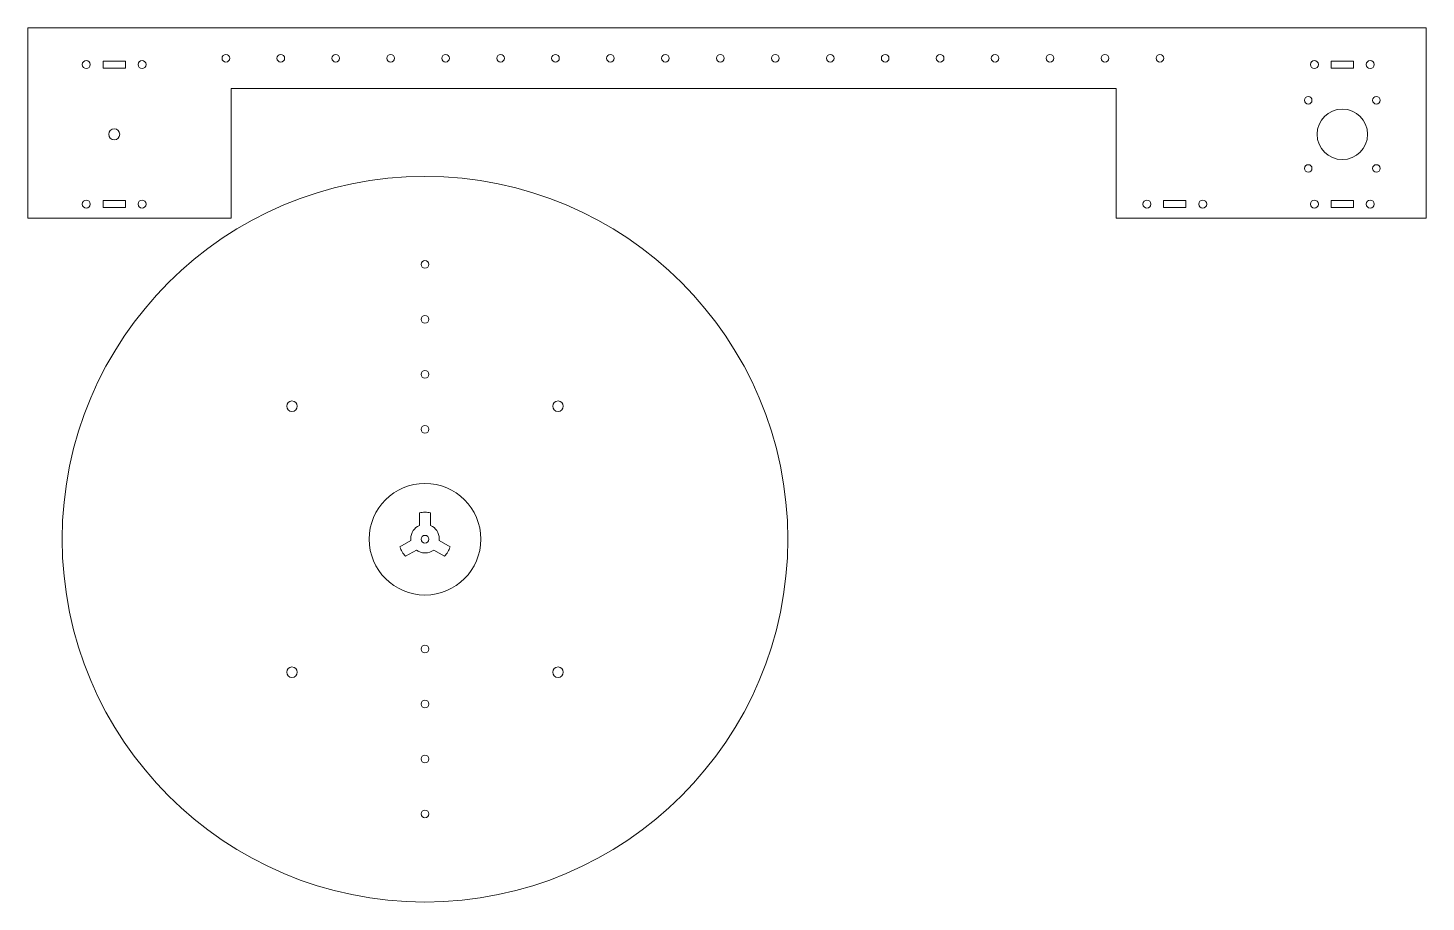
# Model space of a CAD drawing. Header units: inches. Extents: x -19.2 to 5.9, y -4.5 to 11.1.
import ezdxf

# ---------------------------------------------------------------- set-up
doc = ezdxf.new("R2010")
doc.units = ezdxf.units.IN
doc.header["$MEASUREMENT"] = 0
doc.layers.add('Layer 1', color=7, linetype='Continuous')

msp = doc.modelspace()

# ---------------------------------------------------------------- linework, layer by layer
at = {"layer": 'Layer 1', "color": 250, "lineweight": 18}
for centre, major_axis, ratio in [((-12.078, 1.972), (0, 6.5), 0.999963), ((-12.078, 6.894), (0.069, 0), 0.998516), ((-12.078, 5.91), (0.069, 0), 0.998516), ((-12.078, 4.925), (0.069, 0), 0.998516), ((-14.461, 4.355), (0, 0.094), 1), ((-9.695, 4.355), (0, 0.094), 1), ((-12.078, 3.941), (0.069, 0), 0.998516), ((-12.078, 1.972), (1, 0), 0.999831), ((-12.078, 1.972), (0.069, 0), 0.998516), ((-12.078, 0.004), (0.069, 0), 0.998516), ((-14.461, -0.411), (0, 0.094), 1), ((-9.695, -0.411), (0, 0.094), 1), ((-12.078, -0.981), (0.069, 0), 0.998516), ((-12.078, -1.965), (0.069, 0), 0.998516), ((-12.078, -2.949), (0.069, 0), 0.998516)]:
    msp.add_ellipse(centre, major_axis=major_axis, ratio=ratio, dxfattribs=at)
for points in [[(-15.55, 11.13), (-15.55, 11.13), (-19.19, 11.13), (-19.19, 11.13)], [(-19.19, 10.046), (-19.19, 10.046), (-19.19, 11.13), (-19.19, 11.13)], [(-16.337, 11.13), (-16.337, 11.13), (1.663, 11.13), (1.663, 11.13)], [(0.305, 10.046), (0.305, 10.046), (-15.55, 10.046), (-15.55, 10.046)], [(-12.176, 2.444), (-12.176, 2.444), (-12.176, 2.218), (-12.176, 2.218)], [(-11.979, 2.218), (-11.979, 2.218), (-11.979, 2.444), (-11.979, 2.444)], [(-12.332, 1.949), (-12.332, 1.949), (-12.527, 1.836), (-12.527, 1.836)], [(-12.428, 1.666), (-12.472, 1.714), (-12.506, 1.772), (-12.527, 1.836)], [(-12.428, 1.666), (-12.428, 1.666), (-12.233, 1.778), (-12.233, 1.778)], [(-11.922, 1.778), (-11.922, 1.778), (-11.727, 1.666), (-11.727, 1.666)], [(-11.628, 1.836), (-11.628, 1.836), (-11.824, 1.949), (-11.824, 1.949)], [(-11.628, 1.836), (-11.649, 1.772), (-11.683, 1.714), (-11.727, 1.666)]]:
    msp.add_open_spline(points, degree=3, dxfattribs=at)
for points, knots in [([(1.663, 7.725), (1.663, 7.725), (5.854, 7.725), (5.854, 7.725), (5.854, 7.725), (5.854, 11.13), (5.854, 11.13), (5.854, 11.13), (1.663, 11.13), (1.663, 11.13)], [0, 0, 0, 0, 0.333333, 0.333333, 0.333333, 0.666667, 0.666667, 0.666667, 1, 1, 1, 1]), ([(-18.146, 10.403), (-18.185, 10.403), (-18.218, 10.435), (-18.218, 10.475), (-18.218, 10.515), (-18.185, 10.547), (-18.146, 10.547), (-18.106, 10.547), (-18.074, 10.515), (-18.074, 10.475), (-18.074, 10.435), (-18.106, 10.403), (-18.146, 10.403)], [0, 0, 0, 0, 0.25, 0.25, 0.25, 0.5, 0.5, 0.5, 0.75, 0.75, 0.75, 1, 1, 1, 1]), ([(-17.446, 10.412), (-17.446, 10.412), (-17.846, 10.412), (-17.846, 10.412), (-17.846, 10.412), (-17.846, 10.537), (-17.846, 10.537), (-17.846, 10.537), (-17.446, 10.537), (-17.446, 10.537), (-17.446, 10.537), (-17.446, 10.412), (-17.446, 10.412)], [0, 0, 0, 0, 0.25, 0.25, 0.25, 0.5, 0.5, 0.5, 0.75, 0.75, 0.75, 1, 1, 1, 1]), ([(-17.146, 10.403), (-17.185, 10.403), (-17.218, 10.435), (-17.218, 10.475), (-17.218, 10.515), (-17.185, 10.547), (-17.146, 10.547), (-17.106, 10.547), (-17.074, 10.515), (-17.074, 10.475), (-17.074, 10.435), (-17.106, 10.403), (-17.146, 10.403)], [0, 0, 0, 0, 0.25, 0.25, 0.25, 0.5, 0.5, 0.5, 0.75, 0.75, 0.75, 1, 1, 1, 1]), ([(-15.714, 10.588), (-15.714, 10.626), (-15.684, 10.657), (-15.646, 10.657), (-15.607, 10.657), (-15.577, 10.626), (-15.577, 10.588), (-15.577, 10.55), (-15.607, 10.519), (-15.646, 10.519), (-15.684, 10.519), (-15.714, 10.55), (-15.714, 10.588)], [0, 0, 0, 0, 0.25, 0.25, 0.25, 0.5, 0.5, 0.5, 0.75, 0.75, 0.75, 1, 1, 1, 1]), ([(-14.73, 10.588), (-14.73, 10.626), (-14.699, 10.657), (-14.661, 10.657), (-14.623, 10.657), (-14.592, 10.626), (-14.592, 10.588), (-14.592, 10.55), (-14.623, 10.519), (-14.661, 10.519), (-14.699, 10.519), (-14.73, 10.55), (-14.73, 10.588)], [0, 0, 0, 0, 0.25, 0.25, 0.25, 0.5, 0.5, 0.5, 0.75, 0.75, 0.75, 1, 1, 1, 1]), ([(-13.746, 10.588), (-13.746, 10.626), (-13.715, 10.657), (-13.677, 10.657), (-13.639, 10.657), (-13.608, 10.626), (-13.608, 10.588), (-13.608, 10.55), (-13.639, 10.519), (-13.677, 10.519), (-13.715, 10.519), (-13.746, 10.55), (-13.746, 10.588)], [0, 0, 0, 0, 0.25, 0.25, 0.25, 0.5, 0.5, 0.5, 0.75, 0.75, 0.75, 1, 1, 1, 1]), ([(-12.762, 10.588), (-12.762, 10.626), (-12.731, 10.657), (-12.693, 10.657), (-12.655, 10.657), (-12.624, 10.626), (-12.624, 10.588), (-12.624, 10.55), (-12.655, 10.519), (-12.693, 10.519), (-12.731, 10.519), (-12.762, 10.55), (-12.762, 10.588)], [0, 0, 0, 0, 0.25, 0.25, 0.25, 0.5, 0.5, 0.5, 0.75, 0.75, 0.75, 1, 1, 1, 1]), ([(-11.778, 10.588), (-11.778, 10.626), (-11.747, 10.657), (-11.709, 10.657), (-11.671, 10.657), (-11.64, 10.626), (-11.64, 10.588), (-11.64, 10.55), (-11.671, 10.519), (-11.709, 10.519), (-11.747, 10.519), (-11.778, 10.55), (-11.778, 10.588)], [0, 0, 0, 0, 0.25, 0.25, 0.25, 0.5, 0.5, 0.5, 0.75, 0.75, 0.75, 1, 1, 1, 1]), ([(-10.793, 10.588), (-10.793, 10.626), (-10.763, 10.657), (-10.725, 10.657), (-10.687, 10.657), (-10.656, 10.626), (-10.656, 10.588), (-10.656, 10.55), (-10.687, 10.519), (-10.725, 10.519), (-10.763, 10.519), (-10.793, 10.55), (-10.793, 10.588)], [0, 0, 0, 0, 0.25, 0.25, 0.25, 0.5, 0.5, 0.5, 0.75, 0.75, 0.75, 1, 1, 1, 1]), ([(-9.809, 10.588), (-9.809, 10.626), (-9.778, 10.657), (-9.74, 10.657), (-9.702, 10.657), (-9.672, 10.626), (-9.672, 10.588), (-9.672, 10.55), (-9.702, 10.519), (-9.74, 10.519), (-9.778, 10.519), (-9.809, 10.55), (-9.809, 10.588)], [0, 0, 0, 0, 0.25, 0.25, 0.25, 0.5, 0.5, 0.5, 0.75, 0.75, 0.75, 1, 1, 1, 1]), ([(-8.825, 10.588), (-8.825, 10.626), (-8.794, 10.657), (-8.756, 10.657), (-8.718, 10.657), (-8.687, 10.626), (-8.687, 10.588), (-8.687, 10.55), (-8.718, 10.519), (-8.756, 10.519), (-8.794, 10.519), (-8.825, 10.55), (-8.825, 10.588)], [0, 0, 0, 0, 0.25, 0.25, 0.25, 0.5, 0.5, 0.5, 0.75, 0.75, 0.75, 1, 1, 1, 1]), ([(-7.84, 10.588), (-7.84, 10.626), (-7.809, 10.657), (-7.771, 10.657), (-7.733, 10.657), (-7.702, 10.626), (-7.702, 10.588), (-7.702, 10.55), (-7.733, 10.519), (-7.771, 10.519), (-7.809, 10.519), (-7.84, 10.55), (-7.84, 10.588)], [0, 0, 0, 0, 0.25, 0.25, 0.25, 0.5, 0.5, 0.5, 0.75, 0.75, 0.75, 1, 1, 1, 1]), ([(-6.856, 10.588), (-6.856, 10.626), (-6.825, 10.657), (-6.787, 10.657), (-6.749, 10.657), (-6.718, 10.626), (-6.718, 10.588), (-6.718, 10.55), (-6.749, 10.519), (-6.787, 10.519), (-6.825, 10.519), (-6.856, 10.55), (-6.856, 10.588)], [0, 0, 0, 0, 0.25, 0.25, 0.25, 0.5, 0.5, 0.5, 0.75, 0.75, 0.75, 1, 1, 1, 1]), ([(-5.872, 10.588), (-5.872, 10.626), (-5.841, 10.657), (-5.803, 10.657), (-5.765, 10.657), (-5.734, 10.626), (-5.734, 10.588), (-5.734, 10.55), (-5.765, 10.519), (-5.803, 10.519), (-5.841, 10.519), (-5.872, 10.55), (-5.872, 10.588)], [0, 0, 0, 0, 0.25, 0.25, 0.25, 0.5, 0.5, 0.5, 0.75, 0.75, 0.75, 1, 1, 1, 1]), ([(-4.887, 10.588), (-4.887, 10.626), (-4.857, 10.657), (-4.819, 10.657), (-4.78, 10.657), (-4.75, 10.626), (-4.75, 10.588), (-4.75, 10.55), (-4.78, 10.519), (-4.819, 10.519), (-4.857, 10.519), (-4.887, 10.55), (-4.887, 10.588)], [0, 0, 0, 0, 0.25, 0.25, 0.25, 0.5, 0.5, 0.5, 0.75, 0.75, 0.75, 1, 1, 1, 1]), ([(-3.903, 10.588), (-3.903, 10.626), (-3.873, 10.657), (-3.834, 10.657), (-3.796, 10.657), (-3.766, 10.626), (-3.766, 10.588), (-3.766, 10.55), (-3.796, 10.519), (-3.834, 10.519), (-3.873, 10.519), (-3.903, 10.55), (-3.903, 10.588)], [0, 0, 0, 0, 0.25, 0.25, 0.25, 0.5, 0.5, 0.5, 0.75, 0.75, 0.75, 1, 1, 1, 1]), ([(-2.919, 10.588), (-2.919, 10.626), (-2.888, 10.657), (-2.85, 10.657), (-2.812, 10.657), (-2.781, 10.626), (-2.781, 10.588), (-2.781, 10.55), (-2.812, 10.519), (-2.85, 10.519), (-2.888, 10.519), (-2.919, 10.55), (-2.919, 10.588)], [0, 0, 0, 0, 0.25, 0.25, 0.25, 0.5, 0.5, 0.5, 0.75, 0.75, 0.75, 1, 1, 1, 1]), ([(-1.935, 10.588), (-1.935, 10.626), (-1.904, 10.657), (-1.866, 10.657), (-1.828, 10.657), (-1.797, 10.626), (-1.797, 10.588), (-1.797, 10.55), (-1.828, 10.519), (-1.866, 10.519), (-1.904, 10.519), (-1.935, 10.55), (-1.935, 10.588)], [0, 0, 0, 0, 0.25, 0.25, 0.25, 0.5, 0.5, 0.5, 0.75, 0.75, 0.75, 1, 1, 1, 1]), ([(-0.951, 10.588), (-0.951, 10.626), (-0.92, 10.657), (-0.882, 10.657), (-0.844, 10.657), (-0.813, 10.626), (-0.813, 10.588), (-0.813, 10.55), (-0.844, 10.519), (-0.882, 10.519), (-0.92, 10.519), (-0.951, 10.55), (-0.951, 10.588)], [0, 0, 0, 0, 0.25, 0.25, 0.25, 0.5, 0.5, 0.5, 0.75, 0.75, 0.75, 1, 1, 1, 1]), ([(0.034, 10.588), (0.034, 10.626), (0.065, 10.657), (0.103, 10.657), (0.141, 10.657), (0.172, 10.626), (0.172, 10.588), (0.172, 10.55), (0.141, 10.519), (0.103, 10.519), (0.065, 10.519), (0.034, 10.55), (0.034, 10.588)], [0, 0, 0, 0, 0.25, 0.25, 0.25, 0.5, 0.5, 0.5, 0.75, 0.75, 0.75, 1, 1, 1, 1]), ([(1.018, 10.588), (1.018, 10.626), (1.049, 10.657), (1.087, 10.657), (1.125, 10.657), (1.156, 10.626), (1.156, 10.588), (1.156, 10.55), (1.125, 10.519), (1.087, 10.519), (1.049, 10.519), (1.018, 10.55), (1.018, 10.588)], [0, 0, 0, 0, 0.25, 0.25, 0.25, 0.5, 0.5, 0.5, 0.75, 0.75, 0.75, 1, 1, 1, 1]), ([(5.854, 10.725), (5.854, 10.725), (5.854, 7.725), (5.854, 7.725), (5.854, 7.725), (2.854, 7.725), (2.854, 7.725)], [0, 0, 0, 0, 0.5, 0.5, 0.5, 1, 1, 1, 1]), ([(3.854, 10.403), (3.815, 10.403), (3.782, 10.435), (3.782, 10.475), (3.782, 10.515), (3.815, 10.547), (3.854, 10.547), (3.894, 10.547), (3.926, 10.515), (3.926, 10.475), (3.926, 10.435), (3.894, 10.403), (3.854, 10.403)], [0, 0, 0, 0, 0.25, 0.25, 0.25, 0.5, 0.5, 0.5, 0.75, 0.75, 0.75, 1, 1, 1, 1]), ([(4.554, 10.412), (4.554, 10.412), (4.154, 10.412), (4.154, 10.412), (4.154, 10.412), (4.154, 10.537), (4.154, 10.537), (4.154, 10.537), (4.554, 10.537), (4.554, 10.537), (4.554, 10.537), (4.554, 10.412), (4.554, 10.412)], [0, 0, 0, 0, 0.25, 0.25, 0.25, 0.5, 0.5, 0.5, 0.75, 0.75, 0.75, 1, 1, 1, 1]), ([(4.854, 10.403), (4.815, 10.403), (4.782, 10.435), (4.782, 10.475), (4.782, 10.515), (4.815, 10.547), (4.854, 10.547), (4.894, 10.547), (4.926, 10.515), (4.926, 10.475), (4.926, 10.435), (4.894, 10.403), (4.854, 10.403)], [0, 0, 0, 0, 0.25, 0.25, 0.25, 0.5, 0.5, 0.5, 0.75, 0.75, 0.75, 1, 1, 1, 1]), ([(-19.19, 10.046), (-19.19, 10.046), (-19.19, 7.725), (-19.19, 7.725), (-19.19, 7.725), (-15.55, 7.725), (-15.55, 7.725), (-15.55, 7.725), (-15.55, 10.046), (-15.55, 10.046)], [0, 0, 0, 0, 0.333333, 0.333333, 0.333333, 0.666667, 0.666667, 0.666667, 1, 1, 1, 1]), ([(0.305, 10.046), (0.305, 10.046), (0.305, 7.725), (0.305, 7.725), (0.305, 7.725), (3.881, 7.725), (3.881, 7.725)], [0, 0, 0, 0, 0.5, 0.5, 0.5, 1, 1, 1, 1]), ([(3.677, 9.835), (3.677, 9.798), (3.707, 9.768), (3.744, 9.768), (3.781, 9.768), (3.811, 9.798), (3.811, 9.835), (3.811, 9.872), (3.781, 9.902), (3.744, 9.902), (3.707, 9.902), (3.677, 9.872), (3.677, 9.835)], [0, 0, 0, 0, 0.25, 0.25, 0.25, 0.5, 0.5, 0.5, 0.75, 0.75, 0.75, 1, 1, 1, 1]), ([(4.898, 9.835), (4.898, 9.798), (4.928, 9.768), (4.965, 9.768), (5.002, 9.768), (5.032, 9.798), (5.032, 9.835), (5.032, 9.872), (5.002, 9.902), (4.965, 9.902), (4.928, 9.902), (4.898, 9.872), (4.898, 9.835)], [0, 0, 0, 0, 0.25, 0.25, 0.25, 0.5, 0.5, 0.5, 0.75, 0.75, 0.75, 1, 1, 1, 1]), ([(3.902, 9.225), (3.902, 9.475), (4.104, 9.677), (4.354, 9.677), (4.605, 9.677), (4.807, 9.475), (4.807, 9.225), (4.807, 8.975), (4.605, 8.772), (4.354, 8.772), (4.104, 8.772), (3.902, 8.975), (3.902, 9.225)], [0, 0, 0, 0, 0.25, 0.25, 0.25, 0.5, 0.5, 0.5, 0.75, 0.75, 0.75, 1, 1, 1, 1]), ([(-17.744, 9.225), (-17.744, 9.279), (-17.7, 9.323), (-17.646, 9.323), (-17.591, 9.323), (-17.547, 9.279), (-17.547, 9.225), (-17.547, 9.17), (-17.591, 9.126), (-17.646, 9.126), (-17.7, 9.126), (-17.744, 9.17), (-17.744, 9.225)], [0, 0, 0, 0, 0.25, 0.25, 0.25, 0.5, 0.5, 0.5, 0.75, 0.75, 0.75, 1, 1, 1, 1]), ([(3.677, 8.615), (3.677, 8.578), (3.707, 8.548), (3.744, 8.548), (3.781, 8.548), (3.811, 8.578), (3.811, 8.615), (3.811, 8.651), (3.781, 8.681), (3.744, 8.681), (3.707, 8.681), (3.677, 8.651), (3.677, 8.615)], [0, 0, 0, 0, 0.25, 0.25, 0.25, 0.5, 0.5, 0.5, 0.75, 0.75, 0.75, 1, 1, 1, 1]), ([(4.898, 8.615), (4.898, 8.578), (4.928, 8.548), (4.965, 8.548), (5.002, 8.548), (5.032, 8.578), (5.032, 8.615), (5.032, 8.651), (5.002, 8.681), (4.965, 8.681), (4.928, 8.681), (4.898, 8.651), (4.898, 8.615)], [0, 0, 0, 0, 0.25, 0.25, 0.25, 0.5, 0.5, 0.5, 0.75, 0.75, 0.75, 1, 1, 1, 1]), ([(-18.146, 7.903), (-18.185, 7.903), (-18.218, 7.935), (-18.218, 7.975), (-18.218, 8.015), (-18.185, 8.047), (-18.146, 8.047), (-18.106, 8.047), (-18.074, 8.015), (-18.074, 7.975), (-18.074, 7.935), (-18.106, 7.903), (-18.146, 7.903)], [0, 0, 0, 0, 0.25, 0.25, 0.25, 0.5, 0.5, 0.5, 0.75, 0.75, 0.75, 1, 1, 1, 1]), ([(-17.446, 7.912), (-17.446, 7.912), (-17.846, 7.912), (-17.846, 7.912), (-17.846, 7.912), (-17.846, 8.037), (-17.846, 8.037), (-17.846, 8.037), (-17.446, 8.037), (-17.446, 8.037), (-17.446, 8.037), (-17.446, 7.912), (-17.446, 7.912)], [0, 0, 0, 0, 0.25, 0.25, 0.25, 0.5, 0.5, 0.5, 0.75, 0.75, 0.75, 1, 1, 1, 1]), ([(-17.146, 7.903), (-17.185, 7.903), (-17.218, 7.935), (-17.218, 7.975), (-17.218, 8.015), (-17.185, 8.047), (-17.146, 8.047), (-17.106, 8.047), (-17.074, 8.015), (-17.074, 7.975), (-17.074, 7.935), (-17.106, 7.903), (-17.146, 7.903)], [0, 0, 0, 0, 0.25, 0.25, 0.25, 0.5, 0.5, 0.5, 0.75, 0.75, 0.75, 1, 1, 1, 1]), ([(0.854, 7.903), (0.815, 7.903), (0.782, 7.935), (0.782, 7.975), (0.782, 8.015), (0.815, 8.047), (0.854, 8.047), (0.894, 8.047), (0.926, 8.015), (0.926, 7.975), (0.926, 7.935), (0.894, 7.903), (0.854, 7.903)], [0, 0, 0, 0, 0.25, 0.25, 0.25, 0.5, 0.5, 0.5, 0.75, 0.75, 0.75, 1, 1, 1, 1]), ([(1.554, 7.912), (1.554, 7.912), (1.154, 7.912), (1.154, 7.912), (1.154, 7.912), (1.154, 8.037), (1.154, 8.037), (1.154, 8.037), (1.554, 8.037), (1.554, 8.037), (1.554, 8.037), (1.554, 7.912), (1.554, 7.912)], [0, 0, 0, 0, 0.25, 0.25, 0.25, 0.5, 0.5, 0.5, 0.75, 0.75, 0.75, 1, 1, 1, 1]), ([(1.854, 7.903), (1.815, 7.903), (1.782, 7.935), (1.782, 7.975), (1.782, 8.015), (1.815, 8.047), (1.854, 8.047), (1.894, 8.047), (1.926, 8.015), (1.926, 7.975), (1.926, 7.935), (1.894, 7.903), (1.854, 7.903)], [0, 0, 0, 0, 0.25, 0.25, 0.25, 0.5, 0.5, 0.5, 0.75, 0.75, 0.75, 1, 1, 1, 1]), ([(3.854, 7.903), (3.815, 7.903), (3.782, 7.935), (3.782, 7.975), (3.782, 8.015), (3.815, 8.047), (3.854, 8.047), (3.894, 8.047), (3.926, 8.015), (3.926, 7.975), (3.926, 7.935), (3.894, 7.903), (3.854, 7.903)], [0, 0, 0, 0, 0.25, 0.25, 0.25, 0.5, 0.5, 0.5, 0.75, 0.75, 0.75, 1, 1, 1, 1]), ([(4.554, 7.912), (4.554, 7.912), (4.154, 7.912), (4.154, 7.912), (4.154, 7.912), (4.154, 8.037), (4.154, 8.037), (4.154, 8.037), (4.554, 8.037), (4.554, 8.037), (4.554, 8.037), (4.554, 7.912), (4.554, 7.912)], [0, 0, 0, 0, 0.25, 0.25, 0.25, 0.5, 0.5, 0.5, 0.75, 0.75, 0.75, 1, 1, 1, 1]), ([(4.854, 7.903), (4.815, 7.903), (4.782, 7.935), (4.782, 7.975), (4.782, 8.015), (4.815, 8.047), (4.854, 8.047), (4.894, 8.047), (4.926, 8.015), (4.926, 7.975), (4.926, 7.935), (4.894, 7.903), (4.854, 7.903)], [0, 0, 0, 0, 0.25, 0.25, 0.25, 0.5, 0.5, 0.5, 0.75, 0.75, 0.75, 1, 1, 1, 1]), ([(-12.176, 2.444), (-12.144, 2.451), (-12.111, 2.454), (-12.078, 2.454), (-12.044, 2.454), (-12.011, 2.451), (-11.979, 2.444)], [0, 0, 0, 0, 0.5, 0.5, 0.5, 1, 1, 1, 1]), ([(-12.332, 1.949), (-12.333, 1.96), (-12.334, 1.971), (-12.334, 1.982), (-12.334, 2.088), (-12.269, 2.179), (-12.176, 2.218)], [0, 0, 0, 0, 0.5, 0.5, 0.5, 1, 1, 1, 1]), ([(-11.979, 2.218), (-11.887, 2.179), (-11.822, 2.088), (-11.822, 1.982), (-11.822, 1.971), (-11.822, 1.96), (-11.824, 1.949)], [0, 0, 0, 0, 0.5, 0.5, 0.5, 1, 1, 1, 1]), ([(-11.922, 1.778), (-11.965, 1.745), (-12.019, 1.726), (-12.078, 1.726), (-12.136, 1.726), (-12.19, 1.745), (-12.233, 1.778)], [0, 0, 0, 0, 0.5, 0.5, 0.5, 1, 1, 1, 1])]:
    msp.add_open_spline(points, degree=3, knots=knots, dxfattribs=at)

doc.saveas('drawing.dxf')
